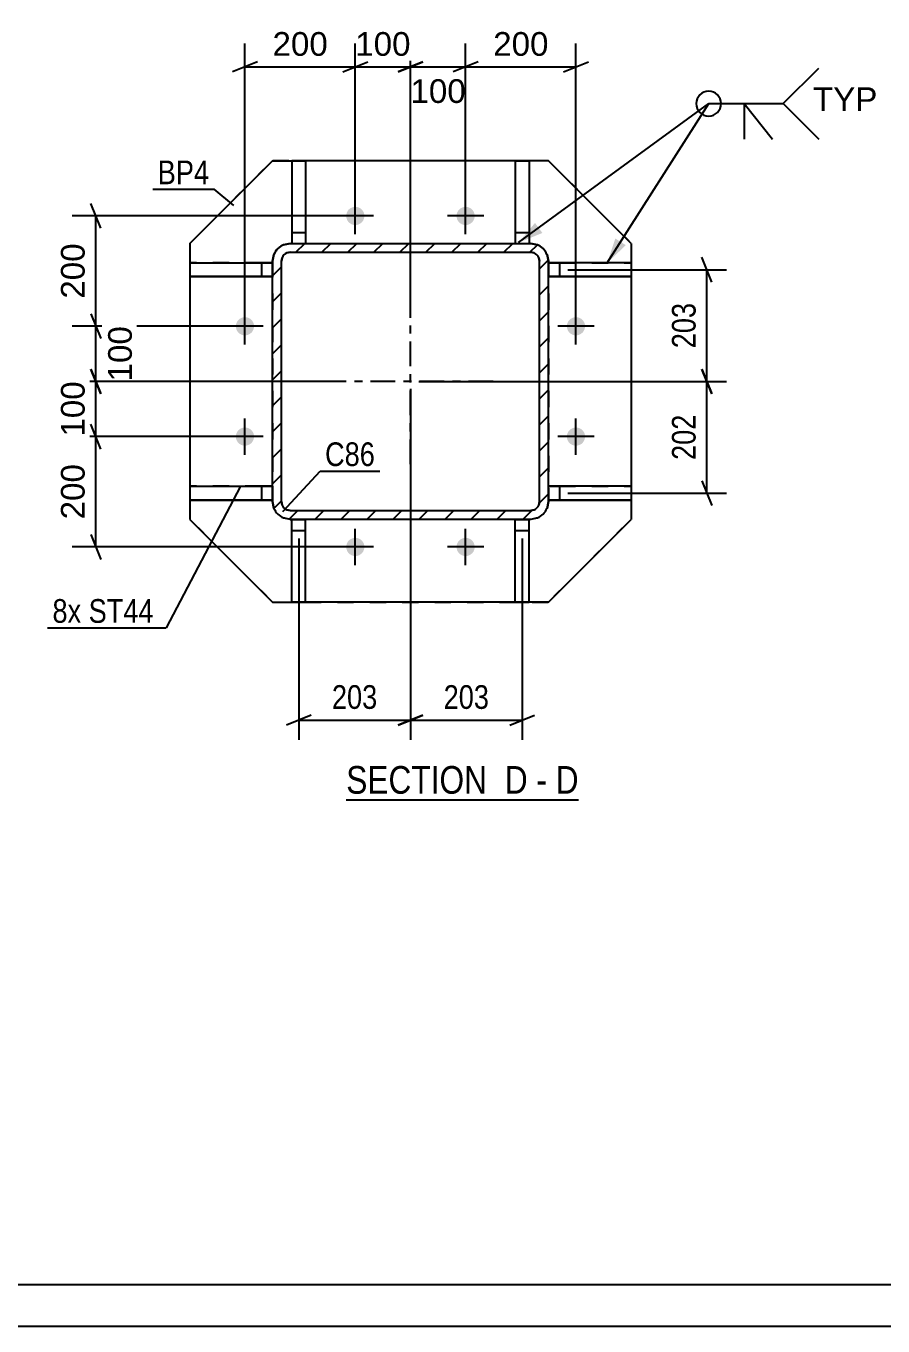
# Model space of a CAD drawing. Header units: millimetres. Extents: x -184 to 657, y -238 to 356.
# Drawn here: x -77.1 to 26.4, y -238.2 to -81.1 of the extents above; entities that cross this region are included whole.
import ezdxf

# ---------------------------------------------------------------- set-up
doc = ezdxf.new("R2010")
doc.units = ezdxf.units.MM
doc.linetypes.add('DXK_LINE_DOT2', pattern=[3.9198, 1.9599, -1.9599])
doc.linetypes.add('DXK_LINE_DOT3', pattern=[5.9187, 2.979, -0.9799, 0.9799, -0.9799])
doc.styles.add('Arial', font='ARIAL.TTF', dxfattribs={"height": 0.2})
doc.styles.add('Arial Narrow', font='ARIALN.TTF', dxfattribs={"height": 0.2})

# ---------------------------------------------------------------- blocks, each defined once
blk = doc.blocks.new('Unknown-284935071-1134')
at = {"color": 5, "linetype": 'Continuous'}
for p, q in [((-178.88, -233.18), (652.12, -233.18)), ((-183.88, -238.18), (657.12, -238.18))]:
    blk.add_line(p, q, dxfattribs=at)
blk = doc.blocks.new('Unknown-284935071-11 - 3175')
at = {"color": 6, "linetype": 'Continuous'}
blk.add_line((-38.43, -174.6), (-10.36, -174.6), dxfattribs=at)
at = {"color": 0, "linetype": 'Continuous'}
for points in [[(-20.32, -173.85), (-20.32, -170.35), (-38.43, -170.35), (-38.43, -173.85)], [(-16.5, -173.85), (-16.5, -170.35), (-19.27, -170.35), (-19.27, -173.85)], [(-14.17, -173.85), (-14.17, -170.35), (-15.45, -170.35), (-15.45, -173.85)], [(-10.36, -173.85), (-10.36, -170.35), (-13.12, -170.35), (-13.12, -173.85)]]:
    blk.add_wipeout(points, dxfattribs=at)
at = {"color": 7, "linetype": 'Continuous', "style": 'Arial Narrow'}
for s, p in [('SECTION ', (-38.43, -173.85)), ('D', (-19.27, -173.85)), ('D', (-13.12, -173.85)), ('-', (-15.45, -173.85))]:
    blk.add_text(s, height=3.34, dxfattribs=at).set_placement(p)
blk = doc.blocks.new('Part-284935071-3199 - 3175')
at = {"color": 2, "linetype": 'Continuous'}
for p, q in [((-45, -140.7), (-43.34, -140.7)), ((-45, -150.7), (-45, -140.7)), ((-43.34, -150.7), (-43.34, -140.7)), ((-45, -142.03), (-43.34, -142.03)), ((-45, -150.7), (-43.34, -150.7))]:
    blk.add_line(p, q, dxfattribs=at)
at = {"color": 7, "linetype": 'DXK_LINE_DOT2'}
for p, q in [((-45, -140.7), (-43.34, -140.7)), ((-45, -142.03), (-43.34, -142.03)), ((-43.34, -150.7), (-45, -150.7))]:
    blk.add_line(p, q, dxfattribs=at)
blk = doc.blocks.new('Bolt-284935071-3189 - 3175')
at = {"linetype": 'Continuous'}
for points in [[(-37.34, -105.13), (-37.57, -105.11), (-37.78, -105.04), (-37.98, -104.92), (-38.16, -104.77), (-38.29, -104.58), (-38.38, -104.37), (-38.43, -104.15), (-38.43, -103.92), (-38.38, -103.69), (-38.29, -103.48), (-38.16, -103.29), (-37.98, -103.14), (-37.78, -103.03), (-37.57, -102.95), (-37.34, -102.93), (-37.11, -102.95), (-36.89, -103.03), (-36.69, -103.14), (-36.52, -103.29), (-36.38, -103.48), (-36.29, -103.69), (-36.24, -103.92), (-36.24, -104.15), (-36.29, -104.37), (-36.38, -104.58), (-36.52, -104.77), (-36.69, -104.92), (-36.89, -105.04), (-37.11, -105.11)], [(-24, -105.13), (-24.23, -105.11), (-24.45, -105.04), (-24.65, -104.92), (-24.82, -104.77), (-24.96, -104.58), (-25.05, -104.37), (-25.1, -104.15), (-25.1, -103.92), (-25.05, -103.69), (-24.96, -103.48), (-24.82, -103.29), (-24.65, -103.14), (-24.45, -103.03), (-24.23, -102.95), (-24, -102.93), (-23.78, -102.95), (-23.56, -103.03), (-23.36, -103.14), (-23.19, -103.29), (-23.05, -103.48), (-22.96, -103.69), (-22.91, -103.92), (-22.91, -104.15), (-22.96, -104.37), (-23.05, -104.58), (-23.19, -104.77), (-23.36, -104.92), (-23.56, -105.04), (-23.78, -105.11)], [(-50.67, -118.46), (-50.9, -118.44), (-51.12, -118.37), (-51.32, -118.25), (-51.49, -118.1), (-51.62, -117.91), (-51.72, -117.7), (-51.76, -117.48), (-51.76, -117.25), (-51.72, -117.02), (-51.62, -116.81), (-51.49, -116.63), (-51.32, -116.47), (-51.12, -116.36), (-50.9, -116.29), (-50.67, -116.26), (-50.44, -116.29), (-50.22, -116.36), (-50.02, -116.47), (-49.85, -116.63), (-49.72, -116.81), (-49.62, -117.02), (-49.58, -117.25), (-49.58, -117.48), (-49.62, -117.7), (-49.72, -117.91), (-49.85, -118.1), (-50.02, -118.25), (-50.22, -118.37), (-50.44, -118.44)], [(-10.67, -118.46), (-10.9, -118.44), (-11.12, -118.37), (-11.32, -118.25), (-11.49, -118.1), (-11.62, -117.91), (-11.72, -117.7), (-11.76, -117.48), (-11.76, -117.25), (-11.72, -117.02), (-11.62, -116.81), (-11.49, -116.63), (-11.32, -116.47), (-11.12, -116.36), (-10.9, -116.29), (-10.67, -116.26), (-10.44, -116.29), (-10.22, -116.36), (-10.02, -116.47), (-9.85, -116.63), (-9.72, -116.81), (-9.62, -117.02), (-9.58, -117.25), (-9.58, -117.48), (-9.62, -117.7), (-9.72, -117.91), (-9.85, -118.1), (-10.02, -118.25), (-10.22, -118.37), (-10.44, -118.44)], [(-50.67, -131.8), (-50.9, -131.77), (-51.12, -131.7), (-51.32, -131.59), (-51.49, -131.43), (-51.62, -131.25), (-51.72, -131.04), (-51.76, -130.81), (-51.76, -130.58), (-51.72, -130.36), (-51.62, -130.15), (-51.49, -129.96), (-51.32, -129.81), (-51.12, -129.69), (-50.9, -129.62), (-50.67, -129.6), (-50.44, -129.62), (-50.22, -129.69), (-50.02, -129.81), (-49.85, -129.96), (-49.72, -130.15), (-49.62, -130.36), (-49.58, -130.58), (-49.58, -130.81), (-49.62, -131.04), (-49.72, -131.25), (-49.85, -131.43), (-50.02, -131.59), (-50.22, -131.7), (-50.44, -131.77)], [(-10.67, -131.8), (-10.9, -131.77), (-11.12, -131.7), (-11.32, -131.59), (-11.49, -131.43), (-11.62, -131.25), (-11.72, -131.04), (-11.76, -130.81), (-11.76, -130.58), (-11.72, -130.36), (-11.62, -130.15), (-11.49, -129.96), (-11.32, -129.81), (-11.12, -129.69), (-10.9, -129.62), (-10.67, -129.6), (-10.44, -129.62), (-10.22, -129.69), (-10.02, -129.81), (-9.85, -129.96), (-9.72, -130.15), (-9.62, -130.36), (-9.58, -130.58), (-9.58, -130.81), (-9.62, -131.04), (-9.72, -131.25), (-9.85, -131.43), (-10.02, -131.59), (-10.22, -131.7), (-10.44, -131.77)], [(-37.34, -145.13), (-37.57, -145.11), (-37.78, -145.04), (-37.98, -144.92), (-38.16, -144.77), (-38.29, -144.58), (-38.38, -144.37), (-38.43, -144.15), (-38.43, -143.92), (-38.38, -143.69), (-38.29, -143.48), (-38.16, -143.29), (-37.98, -143.14), (-37.78, -143.03), (-37.57, -142.95), (-37.34, -142.93), (-37.11, -142.95), (-36.89, -143.03), (-36.69, -143.14), (-36.52, -143.29), (-36.38, -143.48), (-36.29, -143.69), (-36.24, -143.92), (-36.24, -144.15), (-36.29, -144.37), (-36.38, -144.58), (-36.52, -144.77), (-36.69, -144.92), (-36.89, -145.04), (-37.11, -145.11)], [(-24, -145.13), (-24.23, -145.11), (-24.45, -145.04), (-24.65, -144.92), (-24.82, -144.77), (-24.96, -144.58), (-25.05, -144.37), (-25.1, -144.15), (-25.1, -143.92), (-25.05, -143.69), (-24.96, -143.48), (-24.82, -143.29), (-24.65, -143.14), (-24.45, -143.03), (-24.23, -142.95), (-24, -142.93), (-23.78, -142.95), (-23.56, -143.03), (-23.36, -143.14), (-23.19, -143.29), (-23.05, -143.48), (-22.96, -143.69), (-22.91, -143.92), (-22.91, -144.15), (-22.96, -144.37), (-23.05, -144.58), (-23.19, -144.77), (-23.36, -144.92), (-23.56, -145.04), (-23.78, -145.11)]]:
    blk.add_hatch(color=1, dxfattribs=at).paths.add_polyline_path(points)
at = {"color": 1, "linetype": 'Continuous'}
for p, q in [((-37.34, -106.23), (-37.34, -101.83)), ((-24, -106.23), (-24, -101.83)), ((-35.14, -104.03), (-39.54, -104.03)), ((-21.8, -104.03), (-26.2, -104.03)), ((-50.67, -119.56), (-50.67, -115.16)), ((-10.67, -119.56), (-10.67, -115.16)), ((-48.47, -117.36), (-52.87, -117.36)), ((-8.47, -117.36), (-12.87, -117.36)), ((-50.67, -132.9), (-50.67, -128.5)), ((-10.67, -132.9), (-10.67, -128.5)), ((-48.47, -130.7), (-52.87, -130.7)), ((-8.47, -130.7), (-12.87, -130.7)), ((-37.34, -146.23), (-37.34, -141.83)), ((-24, -146.23), (-24, -141.83)), ((-35.14, -144.03), (-39.54, -144.03)), ((-21.8, -144.03), (-26.2, -144.03))]:
    blk.add_line(p, q, dxfattribs=at)
blk = doc.blocks.new('Part-284935071-3214 - 3175')
at = {"color": 2, "linetype": 'Continuous'}
for p, q in [((-18, -97.36), (-18, -107.36)), ((-16.34, -97.36), (-18, -97.36)), ((-16.34, -97.36), (-16.34, -107.36)), ((-18, -106.03), (-16.34, -106.03))]:
    blk.add_line(p, q, dxfattribs=at)
at = {"color": 7, "linetype": 'DXK_LINE_DOT2'}
for p, q in [((-18, -97.36), (-16.34, -97.36)), ((-18, -106.03), (-16.34, -106.03)), ((-18, -107.36), (-18, -107.36)), ((-18, -107.36), (-18, -107.36)), ((-18, -107.36), (-18, -107.36)), ((-18, -107.36), (-16.34, -107.36)), ((-18, -107.36), (-16.34, -107.36)), ((-16.34, -107.36), (-16.34, -107.36)), ((-16.34, -107.36), (-16.34, -107.36)), ((-16.34, -107.36), (-16.34, -107.36))]:
    blk.add_line(p, q, dxfattribs=at)
blk = doc.blocks.new('Part-284935071-3194 - 3175')
at = {"linetype": 'Continuous'}
h = blk.add_hatch(dxfattribs=at)
h.set_pattern_fill('', scale=0.7, style=0, pattern_type=0)
h.set_pattern_definition([(45, (-47.1752, -139.3774), (-1.57154, 1.57154), [])])
h.paths.add_polyline_path([(-47.34, -138.56), (-47.18, -139.38), (-46.71, -140.07), (-46.02, -140.53), (-45.2, -140.69), (-16.14, -140.69), (-15.32, -140.53), (-14.63, -140.07), (-14.17, -139.38), (-14, -138.56), (-14, -109.49), (-14.17, -108.68), (-14.63, -107.99), (-15.32, -107.52), (-16.14, -107.36), (-45.2, -107.36), (-46.02, -107.52), (-46.71, -107.99), (-47.18, -108.68), (-47.34, -109.49)])
h.paths.add_polyline_path([(-46.19, -109.09), (-45.96, -108.74), (-45.61, -108.51), (-45.2, -108.43), (-16.14, -108.43), (-15.73, -108.51), (-15.38, -108.74), (-15.15, -109.09), (-15.07, -109.49), (-15.07, -138.56), (-15.15, -138.97), (-15.38, -139.32), (-15.73, -139.55), (-16.14, -139.63), (-45.2, -139.63), (-45.61, -139.55), (-45.96, -139.32), (-46.19, -138.97), (-46.27, -138.56), (-46.27, -109.49)])
at = {"color": 7, "linetype": 'DXK_LINE_DOT2'}
for p, q in [((-46.02, -107.53), (-45.2, -107.36)), ((-45.2, -107.36), (-16.14, -107.36)), ((-45.2, -107.36), (-45.2, -107.36)), ((-16.14, -107.36), (-16.14, -107.36)), ((-16.14, -107.36), (-15.32, -107.53)), ((-47.34, -109.5), (-47.18, -108.68)), ((-47.34, -109.49), (-47.34, -138.56)), ((-46.19, -109.09), (-46.27, -109.5)), ((-46.27, -109.5), (-46.27, -109.49)), ((-46.27, -138.56), (-46.27, -109.5)), ((-46.19, -109.09), (-46.19, -109.09)), ((-15.15, -109.09), (-15.15, -109.09)), ((-15.07, -109.5), (-15.15, -109.09)), ((-15.07, -109.5), (-15.07, -109.49)), ((-15.07, -138.56), (-15.07, -109.5)), ((-14.17, -108.68), (-14, -109.5)), ((-14, -109.49), (-14, -138.56)), ((-47.18, -139.38), (-47.34, -138.56)), ((-46.27, -138.56), (-46.27, -138.56)), ((-46.27, -138.56), (-46.19, -138.97)), ((-45.61, -139.55), (-45.2, -139.63)), ((-45.2, -139.63), (-45.2, -139.63)), ((-45.2, -139.63), (-16.14, -139.63)), ((-16.14, -139.63), (-15.73, -139.55)), ((-16.14, -139.63), (-16.14, -139.63)), ((-15.15, -138.97), (-15.07, -138.56)), ((-15.07, -138.56), (-15.07, -138.56)), ((-14, -138.56), (-14.17, -139.38)), ((-45, -140.7), (-43.34, -140.7)), ((-16.34, -140.7), (-18, -140.7))]:
    blk.add_line(p, q, dxfattribs=at)
at = {"color": 2, "linetype": 'Continuous'}
for p, q in [((-45.2, -107.36), (-46.02, -107.52)), ((-45.2, -107.36), (-16.14, -107.36)), ((-15.32, -107.52), (-16.14, -107.36)), ((-47.18, -108.68), (-47.34, -109.49)), ((-47.34, -138.56), (-47.34, -109.49)), ((-46.27, -109.49), (-46.19, -109.09)), ((-46.27, -138.56), (-46.27, -109.49)), ((-45.2, -108.43), (-45.61, -108.51)), ((-45.61, -108.51), (-45.2, -108.43)), ((-45.2, -108.43), (-45.2, -108.43)), ((-45.2, -108.43), (-16.14, -108.43)), ((-45.2, -108.43), (-16.14, -108.43)), ((-16.14, -108.43), (-16.14, -108.43)), ((-15.73, -108.51), (-16.14, -108.43)), ((-16.14, -108.43), (-15.73, -108.51)), ((-15.15, -109.09), (-15.07, -109.49)), ((-15.07, -138.56), (-15.07, -109.49)), ((-14, -109.49), (-14.17, -108.68)), ((-14, -138.56), (-14, -109.49)), ((-47.34, -138.56), (-47.18, -139.38)), ((-47.18, -139.38), (-47.18, -139.38)), ((-47.18, -139.38), (-47.18, -139.38)), ((-46.19, -138.97), (-46.27, -138.56)), ((-45.2, -139.63), (-45.61, -139.55)), ((-45.2, -139.63), (-16.14, -139.63)), ((-15.73, -139.55), (-16.14, -139.63)), ((-15.07, -138.56), (-15.15, -138.97)), ((-14.17, -139.38), (-14, -138.56)), ((-14.17, -139.38), (-14.17, -139.38)), ((-14.17, -139.38), (-14.17, -139.38)), ((-45.2, -140.7), (-46.02, -140.53)), ((-46.02, -140.53), (-45.2, -140.69)), ((-45.2, -140.7), (-45.2, -140.69)), ((-45.2, -140.69), (-16.14, -140.69)), ((-45.2, -140.7), (-45, -140.7)), ((-18, -140.7), (-43.34, -140.7)), ((-16.14, -140.7), (-16.34, -140.7)), ((-15.32, -140.53), (-16.14, -140.7)), ((-16.14, -140.69), (-15.32, -140.53)), ((-16.14, -140.7), (-16.14, -140.69))]:
    blk.add_line(p, q, dxfattribs=at)
at = {"color": 7, "linetype": 'DXK_LINE_DOT3'}
for p, q in [((-30.67, -134.03), (-30.67, -114.03)), ((-20.67, -124.03), (-40.67, -124.03))]:
    blk.add_line(p, q, dxfattribs=at)
at = {"color": 2, "linetype": 'Continuous'}
for centre, radius, start, end in [((-45.2, -109.49), 2.13, 112.5, 157.5), ((-16.14, -109.49), 2.13, 22.5, 67.5), ((-45.2, -109.5), 1.07, 112.5, 157.5), ((-45.2, -109.49), 1.07, 112.5, 157.5), ((-16.14, -109.5), 1.07, 22.5, 67.5), ((-16.14, -109.49), 1.07, 22.5, 67.5), ((-45.2, -138.56), 2.13, 202.5, 247.5), ((-45.2, -138.56), 2.13, 202.5, 247.5), ((-45.2, -138.56), 1.07, 202.5, 247.5), ((-16.14, -138.56), 1.07, 292.5, 337.5), ((-16.14, -138.56), 2.13, 292.5, 337.5), ((-16.14, -138.56), 2.13, 292.5, 337.5)]:
    blk.add_arc(centre, radius, start, end, dxfattribs=at)
at = {"color": 7, "linetype": 'DXK_LINE_DOT2'}
for centre, radius, start, end in [((-45.2, -109.5), 2.13, 112.5, 157.5), ((-16.14, -109.5), 2.13, 22.5, 67.5), ((-45.2, -138.56), 1.07, 202.5, 247.5), ((-16.14, -138.56), 1.07, 292.5, 337.5)]:
    blk.add_arc(centre, radius, start, end, dxfattribs=at)
blk = doc.blocks.new('Part-284935071-3204 - 3175')
at = {"color": 2, "linetype": 'Continuous'}
for p, q in [((-18, -140.7), (-16.34, -140.7)), ((-18, -150.7), (-18, -140.7)), ((-16.34, -150.7), (-16.34, -140.7)), ((-18, -142.03), (-16.34, -142.03)), ((-18, -150.7), (-16.34, -150.7))]:
    blk.add_line(p, q, dxfattribs=at)
at = {"color": 7, "linetype": 'DXK_LINE_DOT2'}
for p, q in [((-18, -140.7), (-16.34, -140.7)), ((-18, -142.03), (-16.34, -142.03)), ((-16.34, -150.7), (-18, -150.7))]:
    blk.add_line(p, q, dxfattribs=at)
blk = doc.blocks.new('Part-284935071-3209 - 3175')
at = {"color": 2, "linetype": 'Continuous'}
for p, q in [((-45, -97.36), (-45, -107.36)), ((-43.34, -97.36), (-45, -97.36)), ((-43.34, -97.36), (-43.34, -107.36)), ((-45, -106.03), (-43.34, -106.03))]:
    blk.add_line(p, q, dxfattribs=at)
at = {"color": 7, "linetype": 'DXK_LINE_DOT2'}
for p, q in [((-45, -97.36), (-43.34, -97.36)), ((-45, -106.03), (-43.34, -106.03)), ((-45, -107.36), (-45, -107.36)), ((-45, -107.36), (-45, -107.36)), ((-45, -107.36), (-45, -107.36)), ((-45, -107.36), (-43.34, -107.36)), ((-45, -107.36), (-43.34, -107.36)), ((-43.34, -107.36), (-43.34, -107.36)), ((-43.34, -107.36), (-43.34, -107.36)), ((-43.34, -107.36), (-43.34, -107.36))]:
    blk.add_line(p, q, dxfattribs=at)
blk = doc.blocks.new('Part-284935071-3219 - 3175')
at = {"color": 2, "linetype": 'Continuous'}
for p, q in [((-12.67, -109.7), (-14, -109.7)), ((-12.67, -109.7), (-12.67, -111.36)), ((-4, -109.7), (-12.67, -109.7)), ((-4, -109.7), (-4, -111.36)), ((-14, -111.36), (-12.67, -111.36)), ((-12.67, -111.36), (-14, -111.36)), ((-12.67, -111.36), (-4, -111.36)), ((-4, -111.36), (-12.67, -111.36)), ((-4, -111.36), (-4, -111.36))]:
    blk.add_line(p, q, dxfattribs=at)
at = {"color": 7, "linetype": 'DXK_LINE_DOT2'}
for p, q in [((-14, -111.36), (-14, -109.7)), ((-14, -109.7), (-12.67, -109.7)), ((-12.67, -109.7), (-4, -109.7)), ((-14, -111.36), (-14, -111.36)), ((-12.67, -111.36), (-12.67, -111.36)), ((-4, -111.36), (-4, -111.36))]:
    blk.add_line(p, q, dxfattribs=at)
blk = doc.blocks.new('Part-284935071-3224 - 3175')
at = {"color": 2, "linetype": 'Continuous'}
for p, q in [((-12.67, -136.7), (-14, -136.7)), ((-12.67, -136.7), (-12.67, -138.36)), ((-4, -136.7), (-12.67, -136.7)), ((-4, -136.7), (-4, -138.36)), ((-14, -138.36), (-12.67, -138.36)), ((-12.67, -138.36), (-14, -138.36)), ((-12.67, -138.36), (-4, -138.36)), ((-4, -138.36), (-12.67, -138.36)), ((-4, -138.36), (-4, -138.36))]:
    blk.add_line(p, q, dxfattribs=at)
at = {"color": 7, "linetype": 'DXK_LINE_DOT2'}
for p, q in [((-14, -138.36), (-14, -136.7)), ((-14, -136.7), (-12.67, -136.7)), ((-12.67, -136.7), (-4, -136.7)), ((-14, -138.36), (-14, -138.36)), ((-12.67, -138.36), (-12.67, -138.36)), ((-4, -138.36), (-4, -138.36))]:
    blk.add_line(p, q, dxfattribs=at)
blk = doc.blocks.new('Part-284935071-3229 - 3175')
at = {"color": 2, "linetype": 'Continuous'}
for p, q in [((-57.34, -109.7), (-57.34, -109.7)), ((-57.34, -109.7), (-48.67, -109.7)), ((-57.34, -109.7), (-57.34, -111.36)), ((-48.67, -109.7), (-47.34, -109.7)), ((-48.67, -109.7), (-48.67, -111.36)), ((-57.34, -111.36), (-48.67, -111.36)), ((-48.67, -111.36), (-57.34, -111.36)), ((-48.67, -111.36), (-47.34, -111.36)), ((-47.34, -111.36), (-48.67, -111.36))]:
    blk.add_line(p, q, dxfattribs=at)
at = {"color": 7, "linetype": 'DXK_LINE_DOT2'}
for p, q in [((-48.67, -109.7), (-57.34, -109.7)), ((-47.34, -109.7), (-48.67, -109.7)), ((-47.34, -109.7), (-47.34, -109.7)), ((-47.34, -109.7), (-47.34, -111.36)), ((-48.67, -111.36), (-48.67, -111.36))]:
    blk.add_line(p, q, dxfattribs=at)
blk = doc.blocks.new('Part-284935071-3234 - 3175')
at = {"color": 2, "linetype": 'Continuous'}
for p, q in [((-57.34, -136.7), (-57.34, -136.7)), ((-57.34, -136.7), (-48.67, -136.7)), ((-57.34, -136.7), (-57.34, -138.36)), ((-48.67, -136.7), (-47.34, -136.7)), ((-48.67, -136.7), (-48.67, -138.36)), ((-57.34, -138.36), (-48.67, -138.36)), ((-48.67, -138.36), (-57.34, -138.36)), ((-48.67, -138.36), (-47.34, -138.36)), ((-47.34, -138.36), (-48.67, -138.36))]:
    blk.add_line(p, q, dxfattribs=at)
at = {"color": 7, "linetype": 'DXK_LINE_DOT2'}
for p, q in [((-48.67, -136.7), (-57.34, -136.7)), ((-47.34, -136.7), (-48.67, -136.7)), ((-47.34, -136.7), (-47.34, -136.7)), ((-47.34, -136.7), (-47.34, -138.36)), ((-48.67, -138.36), (-48.67, -138.36))]:
    blk.add_line(p, q, dxfattribs=at)
blk = doc.blocks.new('Part-284935071-3265 - 3175')
at = {"color": 2, "linetype": 'Continuous'}
for p, q in [((-47.34, -97.36), (-57.34, -107.36)), ((-47.34, -97.36), (-45, -97.36)), ((-47.34, -97.36), (-47.34, -97.36)), ((-18, -97.36), (-43.34, -97.36)), ((-14, -97.36), (-16.34, -97.36)), ((-4, -107.36), (-14, -97.36)), ((-14, -97.36), (-14, -97.36)), ((-57.34, -107.36), (-57.34, -109.7)), ((-4, -107.36), (-4, -107.36)), ((-4, -107.36), (-4, -109.7)), ((-57.34, -111.36), (-57.34, -136.7)), ((-4, -111.36), (-4, -136.7)), ((-57.34, -138.36), (-57.34, -140.7)), ((-4, -138.36), (-4, -140.7)), ((-57.34, -140.7), (-57.34, -140.7)), ((-57.34, -140.7), (-47.34, -150.7)), ((-14, -150.7), (-4, -140.7)), ((-47.34, -150.7), (-47.34, -150.7)), ((-47.34, -150.7), (-45, -150.7)), ((-18, -150.7), (-43.34, -150.7)), ((-14, -150.7), (-16.34, -150.7)), ((-14, -150.7), (-14, -150.7))]:
    blk.add_line(p, q, dxfattribs=at)
at = {"color": 7, "linetype": 'DXK_LINE_DOT2'}
for p, q in [((-57.34, -107.36), (-47.34, -97.36)), ((-14, -97.36), (-47.34, -97.36)), ((-45, -97.36), (-43.34, -97.36)), ((-16.34, -97.36), (-18, -97.36)), ((-14, -97.36), (-4, -107.36)), ((-57.34, -109.7), (-57.34, -111.36)), ((-4, -109.7), (-4, -111.36)), ((-57.34, -136.7), (-57.34, -138.36)), ((-4, -136.7), (-4, -138.36)), ((-47.34, -150.7), (-57.34, -140.7)), ((-14, -150.7), (-4, -140.7)), ((-4, -140.7), (-4, -140.7)), ((-47.34, -150.7), (-14, -150.7)), ((-45, -150.7), (-43.34, -150.7)), ((-16.34, -150.7), (-18, -150.7))]:
    blk.add_line(p, q, dxfattribs=at)
blk = doc.blocks.new('StraightDimension-284935071-3349 - 3175')
at = {"color": 7, "linetype": 'Continuous'}
for p, q in [((-30.67, -124.92), (-30.67, -167.35)), ((-17.17, -143.03), (-17.17, -167.35)), ((-29.17, -164.35), (-32.17, -165.55)), ((-30.67, -164.95), (-17.17, -164.95)), ((-18.67, -165.55), (-15.67, -164.35))]:
    blk.add_line(p, q, dxfattribs=at)
at = {"color": 0}
blk.add_wipeout([(-20.58, -164.2), (-20.58, -160), (-27.26, -160), (-27.26, -164.2)], dxfattribs=at)
at = {"color": 3, "style": 'Arial Narrow'}
blk.add_text('203', height=2.863, dxfattribs=at).set_placement((-26.66, -163.6))
blk = doc.blocks.new('StraightDimension-284935071-12589 - 3175')
at = {"color": 7, "linetype": 'Continuous'}
for p, q in [((-30.67, -116.36), (-30.67, -83.63)), ((-24, -103.03), (-24, -83.63)), ((-32.17, -86.63), (-29.17, -85.43)), ((-30.67, -86.03), (-24, -86.03)), ((-22.5, -85.43), (-25.5, -86.63))]:
    blk.add_line(p, q, dxfattribs=at)
at = {"color": 0}
blk.add_wipeout([(-23.4, -90.98), (-23.4, -86.78), (-31.27, -86.78), (-31.27, -90.98)], dxfattribs=at)
at = {"color": 3, "style": 'Arial'}
blk.add_text('100', height=2.865, dxfattribs=at).set_placement((-30.67, -90.38))
blk = doc.blocks.new('StraightDimension-284935071-12668 - 3175')
at = {"color": 7, "linetype": 'Continuous'}
for p, q in [((-68.09, -132.2), (-69.29, -129.2)), ((-51.67, -130.7), (-71.54, -130.7)), ((-68.69, -144.03), (-68.69, -130.7)), ((-69.29, -142.53), (-68.09, -145.53)), ((-38.34, -144.03), (-71.54, -144.03))]:
    blk.add_line(p, q, dxfattribs=at)
at = {"color": 0}
blk.add_wipeout([(-69.44, -133.43), (-73.64, -133.43), (-73.64, -141.3), (-69.44, -141.3)], dxfattribs=at)
at = {"color": 3, "style": 'Arial'}
blk.add_text('200', height=2.865, rotation=90.0002, dxfattribs=at).set_placement((-70.04, -140.7))
blk = doc.blocks.new('StraightDimension-284935071-3343 - 3175')
at = {"color": 7, "linetype": 'Continuous'}
for p, q in [((-30.67, -124.92), (-30.67, -167.35)), ((-44.17, -143.03), (-44.17, -167.35)), ((-42.67, -164.35), (-45.67, -165.55)), ((-44.17, -164.95), (-30.67, -164.95)), ((-32.17, -165.55), (-29.17, -164.35))]:
    blk.add_line(p, q, dxfattribs=at)
at = {"color": 0}
blk.add_wipeout([(-34.08, -164.2), (-34.08, -160), (-40.76, -160), (-40.76, -164.2)], dxfattribs=at)
at = {"color": 3, "style": 'Arial Narrow'}
blk.add_text('203', height=2.863, dxfattribs=at).set_placement((-40.16, -163.6))
blk = doc.blocks.new('StraightDimension-284935071-12588 - 3175')
at = {"color": 7, "linetype": 'Continuous'}
for p, q in [((-24, -103.03), (-24, -83.18)), ((-10.67, -116.36), (-10.67, -83.18)), ((-22.5, -85.43), (-25.5, -86.63)), ((-24, -86.03), (-10.67, -86.03)), ((-12.17, -86.63), (-9.17, -85.43))]:
    blk.add_line(p, q, dxfattribs=at)
at = {"color": 0}
blk.add_wipeout([(-13.4, -85.28), (-13.4, -81.08), (-21.27, -81.08), (-21.27, -85.28)], dxfattribs=at)
at = {"color": 3, "style": 'Arial'}
blk.add_text('200', height=2.865, dxfattribs=at).set_placement((-20.67, -84.68))
blk = doc.blocks.new('StraightDimension-284935071-12590 - 3175')
at = {"color": 7, "linetype": 'Continuous'}
for p, q in [((-37.34, -103.03), (-37.34, -83.18)), ((-30.67, -116.36), (-30.67, -83.18)), ((-38.84, -86.63), (-35.84, -85.43)), ((-37.34, -86.03), (-30.67, -86.03)), ((-29.17, -85.43), (-32.17, -86.63))]:
    blk.add_line(p, q, dxfattribs=at)
at = {"color": 0}
blk.add_wipeout([(-30.07, -85.28), (-30.07, -81.08), (-37.94, -81.08), (-37.94, -85.28)], dxfattribs=at)
at = {"color": 3, "style": 'Arial'}
blk.add_text('100', height=2.865, dxfattribs=at).set_placement((-37.34, -84.68))
blk = doc.blocks.new('StraightDimension-284935071-12591 - 3175')
at = {"color": 7, "linetype": 'Continuous'}
for p, q in [((-50.67, -116.36), (-50.67, -83.18)), ((-37.34, -103.03), (-37.34, -83.18)), ((-49.17, -85.43), (-52.17, -86.63)), ((-50.67, -86.03), (-37.34, -86.03)), ((-38.84, -86.63), (-35.84, -85.43))]:
    blk.add_line(p, q, dxfattribs=at)
at = {"color": 0}
blk.add_wipeout([(-40.07, -85.28), (-40.07, -81.08), (-47.94, -81.08), (-47.94, -85.28)], dxfattribs=at)
at = {"color": 3, "style": 'Arial'}
blk.add_text('200', height=2.865, dxfattribs=at).set_placement((-47.34, -84.68))
blk = doc.blocks.new('StraightDimension-284935071-12665 - 3175')
at = {"color": 7, "linetype": 'Continuous'}
for p, q in [((-68.09, -105.53), (-69.29, -102.53)), ((-38.34, -104.03), (-71.54, -104.03)), ((-68.69, -117.36), (-68.69, -104.03)), ((-69.29, -115.86), (-68.09, -118.86)), ((-51.67, -117.36), (-71.54, -117.36))]:
    blk.add_line(p, q, dxfattribs=at)
at = {"color": 0}
blk.add_wipeout([(-69.44, -106.76), (-73.64, -106.76), (-73.64, -114.63), (-69.44, -114.63)], dxfattribs=at)
at = {"color": 3, "style": 'Arial'}
blk.add_text('200', height=2.865, rotation=90.0002, dxfattribs=at).set_placement((-70.04, -114.03))
blk = doc.blocks.new('StraightDimension-284935071-12666 - 3175')
at = {"color": 7, "linetype": 'Continuous'}
for p, q in [((-69.29, -115.86), (-68.09, -118.86)), ((-51.67, -117.36), (-71.09, -117.36)), ((-68.69, -124.03), (-68.69, -117.36)), ((-68.09, -125.53), (-69.29, -122.53)), ((-38.77, -124.03), (-71.09, -124.03))]:
    blk.add_line(p, q, dxfattribs=at)
at = {"color": 0}
blk.add_wipeout([(-63.74, -116.76), (-67.94, -116.76), (-67.94, -124.63), (-63.74, -124.63)], dxfattribs=at)
at = {"color": 3, "style": 'Arial'}
blk.add_text('100', height=2.865, rotation=90.0002, dxfattribs=at).set_placement((-64.34, -124.03))
blk = doc.blocks.new('StraightDimension-284935071-12667 - 3175')
at = {"color": 7, "linetype": 'Continuous'}
for p, q in [((-69.29, -122.53), (-68.09, -125.53)), ((-38.77, -124.03), (-71.54, -124.03)), ((-68.69, -130.7), (-68.69, -124.03)), ((-68.09, -132.2), (-69.29, -129.2)), ((-51.67, -130.7), (-71.54, -130.7))]:
    blk.add_line(p, q, dxfattribs=at)
at = {"color": 0}
blk.add_wipeout([(-69.44, -123.43), (-73.64, -123.43), (-73.64, -131.3), (-69.44, -131.3)], dxfattribs=at)
at = {"color": 3, "style": 'Arial'}
blk.add_text('100', height=2.865, rotation=90.0002, dxfattribs=at).set_placement((-70.04, -130.7))
blk = doc.blocks.new('StraightDimension-284935071-14041 - 3175')
at = {"color": 7, "linetype": 'Continuous'}
for p, q in [((5.74, -112.03), (4.54, -109.03)), ((-11.67, -110.53), (7.54, -110.53)), ((5.14, -124.03), (5.14, -110.53)), ((4.54, -122.53), (5.74, -125.53)), ((-29.67, -124.03), (7.54, -124.03))]:
    blk.add_line(p, q, dxfattribs=at)
at = {"color": 0}
blk.add_wipeout([(4.39, -113.94), (0.19, -113.94), (0.19, -120.62), (4.39, -120.62)], dxfattribs=at)
at = {"color": 3, "style": 'Arial Narrow'}
blk.add_text('203', height=2.863, rotation=90.0002, dxfattribs=at).set_placement((3.79, -120.02))
blk = doc.blocks.new('StraightDimension-284935071-14042 - 3175')
at = {"color": 7, "linetype": 'Continuous'}
for p, q in [((5.74, -125.53), (4.54, -122.53)), ((-29.67, -124.03), (7.54, -124.03)), ((5.14, -137.53), (5.14, -124.03)), ((4.54, -136.03), (5.74, -139.03)), ((-11.67, -137.53), (7.54, -137.53))]:
    blk.add_line(p, q, dxfattribs=at)
at = {"color": 0}
blk.add_wipeout([(4.39, -127.44), (0.19, -127.44), (0.19, -134.12), (4.39, -134.12)], dxfattribs=at)
at = {"color": 3, "style": 'Arial Narrow'}
blk.add_text('202', height=2.863, rotation=90.0002, dxfattribs=at).set_placement((3.79, -133.52))
blk = doc.blocks.new('Mark-284935071-3190 - 3175')
at = {"color": 0}
blk.add_wipeout([(-34.96, -134.26), (-34.96, -131.26), (-40.99, -131.26), (-40.99, -134.26)], dxfattribs=at)
blk.add_wipeout([(-34.96, -134.26), (-34.96, -131.26), (-40.99, -131.26), (-40.99, -134.26)], dxfattribs=at)
at = {"color": 30, "linetype": 'Continuous'}
for p, q in [((-46.11, -139.75), (-41.59, -134.86)), ((-41.59, -134.86), (-34.36, -134.86))]:
    blk.add_line(p, q, dxfattribs=at)
at = {"color": 3, "style": 'Arial Narrow'}
blk.add_text('C86', height=2.863, dxfattribs=at).set_placement((-40.99, -134.26))
blk = doc.blocks.new('Mark-284935071-3261 - 3175')
at = {"color": 0}
blk.add_wipeout([(-55, -100.2), (-55, -97.2), (-61.21, -97.2), (-61.21, -100.2)], dxfattribs=at)
blk.add_wipeout([(-55, -100.2), (-55, -97.2), (-61.21, -97.2), (-61.21, -100.2)], dxfattribs=at)
at = {"color": 30, "linetype": 'Continuous'}
for p in [(-61.81, -100.8), (-52.03, -102.78)]:
    blk.add_line(p, (-54.4, -100.8), dxfattribs=at)
at = {"color": 3, "style": 'Arial Narrow'}
blk.add_text('BP4', height=2.863, dxfattribs=at).set_placement((-61.21, -100.2))
blk = doc.blocks.new('WeldMark-284935071-3469 - 3175')
at = {"linetype": 'Continuous'}
for points in [[(-14.73, -106.09), (-17.6, -107.26), (-15.62, -104.88)], [(-4.65, -107.57), (-6.89, -109.7), (-5.91, -106.76)]]:
    blk.add_hatch(color=30, dxfattribs=at).paths.add_polyline_path(points)
at = {"color": 30, "linetype": 'Continuous'}
for p, q in [((-17.6, -107.26), (5.37, -90.46)), ((-6.89, -109.7), (5.37, -90.46)), ((5.37, -90.46), (14.37, -90.46))]:
    blk.add_line(p, q, dxfattribs=at)
at = {"color": 3, "linetype": 'Continuous'}
for q in [(13.09, -94.75), (9.66, -94.75)]:
    blk.add_line((9.66, -90.46), q, dxfattribs=at)
for start, end in [(90, 270), (270, 90)]:
    blk.add_arc((5.37, -90.46), 1.5, start, end, dxfattribs=at)
at = {"color": 0, "linetype": 'Continuous'}
blk.add_wipeout([(25.75, -91.36), (25.75, -88.36), (17.97, -88.36), (17.97, -91.36)], dxfattribs=at)
blk.add_wipeout([(25.75, -91.36), (25.75, -88.36), (17.97, -88.36), (17.97, -91.36)], dxfattribs=at)
at = {"color": 3, "linetype": 'Continuous'}
for q in [(18.66, -86.17), (18.66, -94.75)]:
    blk.add_line((14.37, -90.46), q, dxfattribs=at)
at = {"color": 3, "linetype": 'Continuous', "style": 'Arial'}
blk.add_text('TYP', height=2.865, dxfattribs=at).set_placement((17.97, -91.36))
blk = doc.blocks.new('MarkSet-284935071-3518 - 3175')
at = {"color": 30, "linetype": 'Continuous'}
blk.add_line((-51.2, -136.7), (-60.2, -153.8), dxfattribs=at)
at = {"color": 0}
for points in [[(-70.46, -153.2), (-70.46, -150.2), (-73.93, -150.2), (-73.93, -153.2)], [(-61.7, -153.2), (-61.7, -150.2), (-69.56, -150.2), (-69.56, -153.2)]]:
    blk.add_wipeout(points, dxfattribs=at)
for points in [[(-70.46, -153.2), (-70.46, -150.2), (-73.93, -150.2), (-73.93, -153.2)], [(-61.7, -153.2), (-61.7, -150.2), (-69.56, -150.2), (-69.56, -153.2)]]:
    blk.add_wipeout(points, dxfattribs=at)
at = {"color": 30, "linetype": 'Continuous'}
blk.add_line((-74.53, -153.8), (-60.2, -153.8), dxfattribs=at)
at = {"color": 3, "style": 'Arial Narrow'}
for s, p in [('8x', (-73.93, -153.2)), ('ST44', (-69.56, -153.2))]:
    blk.add_text(s, height=2.863, dxfattribs=at).set_placement(p)

msp = doc.modelspace()

# ---------------------------------------------------------------- block references
for name in ['Unknown-284935071-1134', 'Part-284935071-3265 - 3175', 'Part-284935071-3209 - 3175', 'Part-284935071-3214 - 3175', 'Bolt-284935071-3189 - 3175', 'Part-284935071-3194 - 3175', 'Part-284935071-3229 - 3175', 'Part-284935071-3219 - 3175', 'Part-284935071-3234 - 3175', 'Part-284935071-3224 - 3175', 'Part-284935071-3199 - 3175', 'Part-284935071-3204 - 3175']:
    msp.add_blockref(name, (0, 0))

# ---------------------------------------------------------------- next in the draw order: block references
for name in ['StraightDimension-284935071-12589 - 3175', 'StraightDimension-284935071-3349 - 3175', 'StraightDimension-284935071-12668 - 3175', 'Unknown-284935071-11 - 3175']:
    msp.add_blockref(name, (0, 0))

# ---------------------------------------------------------------- next in the draw order: block references
for name in ['StraightDimension-284935071-12590 - 3175', 'StraightDimension-284935071-12588 - 3175', 'StraightDimension-284935071-3343 - 3175', 'MarkSet-284935071-3518 - 3175']:
    msp.add_blockref(name, (0, 0))

# ---------------------------------------------------------------- next in the draw order: block references
for name in ['StraightDimension-284935071-12591 - 3175', 'StraightDimension-284935071-14041 - 3175']:
    msp.add_blockref(name, (0, 0))

# ---------------------------------------------------------------- next in the draw order: block references
for name in ['WeldMark-284935071-3469 - 3175', 'StraightDimension-284935071-12665 - 3175', 'StraightDimension-284935071-14042 - 3175']:
    msp.add_blockref(name, (0, 0))

# ---------------------------------------------------------------- next in the draw order: block references
for name in ['Mark-284935071-3261 - 3175', 'StraightDimension-284935071-12666 - 3175']:
    msp.add_blockref(name, (0, 0))

# ---------------------------------------------------------------- next in the draw order: block references
msp.add_blockref('StraightDimension-284935071-12667 - 3175', (0, 0))

# ---------------------------------------------------------------- next in the draw order: block references
msp.add_blockref('Mark-284935071-3190 - 3175', (0, 0))

doc.saveas('drawing.dxf')
